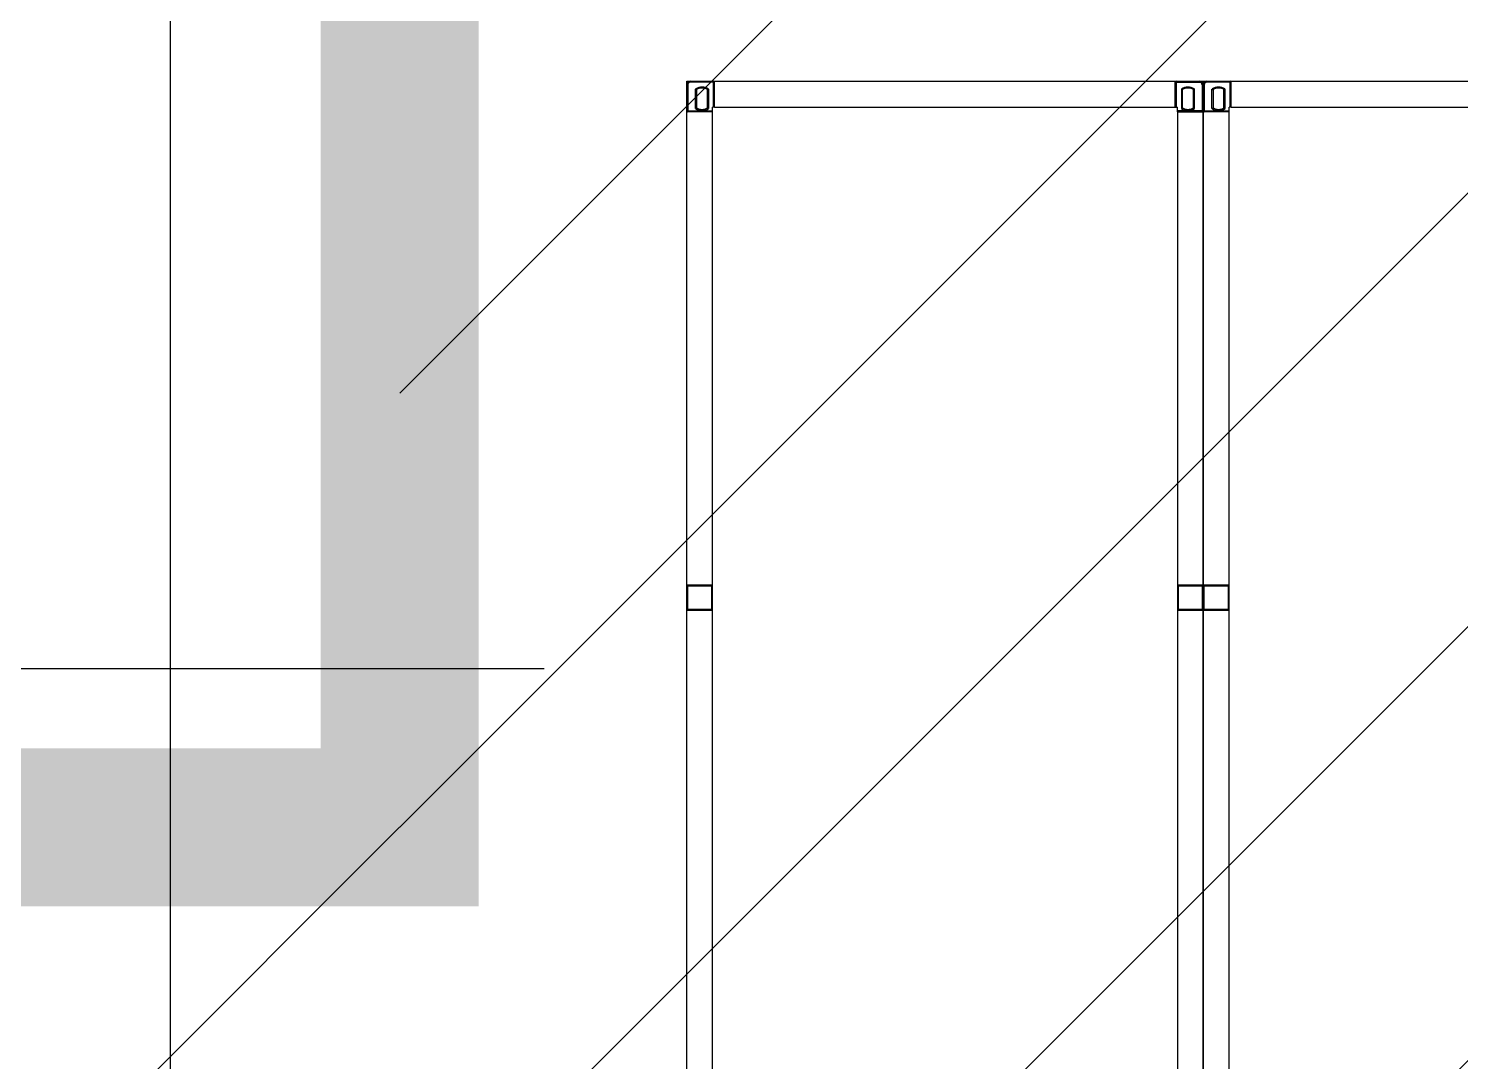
# Model space of a CAD drawing. Header units: millimetres. Extents: x 4133871 to 4440428, y -545651 to -495191.
# Drawn here: x 4276388.4 to 4276887.3, y -500164.6 to -499804.7 of the extents above; entities that cross this region are included whole.
import ezdxf

# ---------------------------------------------------------------- set-up
doc = ezdxf.new("R2010")
doc.units = ezdxf.units.MM
doc.header["$LTSCALE"] = 60
doc.linetypes.add('HID', pattern=[3, 2, -1])
doc.layers.add('3', color=3, linetype='Continuous')
doc.layers.add('SITE BOUNDARY-AP', color=4, linetype='xxx')
doc.styles.get("Standard").update_dxf_attribs({"font": 'romans.shx', "width": 0.75, "bigfont": 'whgtxt.shx'})
doc.linetypes.add('xxx', pattern='A,0.25,-0.022286,["xxx",Standard,S=0.1,R=0,X=0,Y=-0.035957],-0.221744', length=0.49403)

# ---------------------------------------------------------------- blocks, each defined once
blk = doc.blocks.new('KEY PLAN_NEW')
at = {"color": 253, "linetype": 'Continuous'}
for p, q in [((-1463.74, -1192.35), (-1463.86, -1192.35)), ((-1463.74, -1192.06), (-1463.74, -1192.06)), ((-1463.74, -1192.06), (-1463.74, -1192.06)), ((-1463.74, -1192.35), (-1463.74, -1195.38)), ((-1463.45, -1192.06), (-1463.45, -1191.94)), ((-1460.74, -1192.06), (-1463.45, -1192.06)), ((-1460.74, -1191.94), (-1460.74, -1192.06)), ((-1460.62, -1192.06), (-1460.74, -1192.06)), ((-1460.74, -1194.94), (-1460.74, -1192.06)), ((-1460.62, -1194.94), (-1460.62, -1191.94)), ((-1407.1, -1194.94), (-1407.1, -1191.94)), ((-1407.1, -1192.06), (-1406.98, -1192.06)), ((-1406.98, -1191.94), (-1406.98, -1192.06)), ((-1406.98, -1194.94), (-1406.98, -1192.06)), ((-1406.98, -1192.06), (-1404.27, -1192.06)), ((-1404.27, -1192.06), (-1404.27, -1191.94)), ((-1403.98, -1192.06), (-1403.98, -1192.06)), ((-1403.98, -1192.06), (-1403.98, -1192.06)), ((-1403.98, -1192.35), (-1403.86, -1192.35)), ((-1403.98, -1192.35), (-1403.98, -1195.38)), ((-1403.74, -1192.35), (-1403.86, -1192.35)), ((-1403.74, -1192.06), (-1403.74, -1192.06)), ((-1403.74, -1192.06), (-1403.74, -1192.06)), ((-1403.74, -1192.35), (-1403.74, -1195.38)), ((-1403.45, -1192.06), (-1403.45, -1191.94)), ((-1400.74, -1192.06), (-1403.45, -1192.06)), ((-1400.74, -1191.94), (-1400.74, -1192.06)), ((-1400.62, -1192.06), (-1400.74, -1192.06)), ((-1400.74, -1194.94), (-1400.74, -1192.06)), ((-1400.62, -1194.94), (-1400.62, -1191.94)), ((-1462.84, -1195.1), (-1462.84, -1192.84)), ((-1462.72, -1192.91), (-1462.72, -1195.04)), ((-1461.45, -1195.04), (-1461.45, -1192.91)), ((-1461.33, -1192.84), (-1461.33, -1195.1)), ((-1406.4, -1192.84), (-1406.4, -1195.1)), ((-1406.28, -1195.04), (-1406.28, -1192.91)), ((-1405.01, -1192.91), (-1405.01, -1195.04)), ((-1404.89, -1195.1), (-1404.89, -1192.84)), ((-1402.84, -1195.1), (-1402.84, -1192.84)), ((-1402.72, -1192.91), (-1402.72, -1195.04)), ((-1401.45, -1195.04), (-1401.45, -1192.91)), ((-1401.33, -1192.84), (-1401.33, -1195.1)), ((-1463.74, -1195.38), (-1463.86, -1195.38)), ((-1460.86, -1195.5), (-1463.86, -1195.5)), ((-1463.74, -1195.5), (-1463.74, -1195.38)), ((-1463.74, -1195.38), (-1460.86, -1195.38)), ((-1403.98, -1195.38), (-1406.86, -1195.38)), ((-1406.86, -1195.5), (-1403.86, -1195.5)), ((-1403.98, -1195.5), (-1403.98, -1195.38)), ((-1403.98, -1195.38), (-1403.86, -1195.38)), ((-1403.74, -1195.38), (-1403.86, -1195.38)), ((-1400.86, -1195.5), (-1403.86, -1195.5)), ((-1403.74, -1195.5), (-1403.74, -1195.38)), ((-1403.74, -1195.38), (-1400.86, -1195.38))]:
    blk.add_line(p, q, dxfattribs=at)
at = {"color": 253}
for p, q in [((-1460.62, -1194.94), (-1460.86, -1194.94)), ((-1460.86, -1195.5), (-1460.86, -1194.94)), ((-1460.86, -1308.38), (-1460.86, -1195.5)), ((-1460.62, -1194.94), (-1407.1, -1194.94)), ((-1407.1, -1194.94), (-1406.86, -1194.94)), ((-1406.86, -1195.5), (-1406.86, -1194.94)), ((-1406.86, -1195.5), (-1406.86, -1308.38)), ((-1400.62, -1194.94), (-1400.86, -1194.94)), ((-1400.86, -1195.5), (-1400.86, -1194.94)), ((-1400.86, -1308.38), (-1400.86, -1195.5)), ((-1400.62, -1194.94), (-1347.1, -1194.94)), ((-1463.86, -1250.44), (-1463.86, -1253.44)), ((-1463.86, -1250.44), (-1460.86, -1250.44)), ((-1463.74, -1253.32), (-1463.74, -1250.56)), ((-1463.74, -1250.56), (-1460.98, -1250.56)), ((-1460.98, -1250.56), (-1460.98, -1253.32)), ((-1460.98, -1250.56), (-1460.98, -1253.32)), ((-1460.86, -1253.44), (-1460.86, -1250.44)), ((-1406.86, -1250.44), (-1406.86, -1253.44)), ((-1406.86, -1250.44), (-1403.86, -1250.44)), ((-1406.74, -1253.32), (-1406.74, -1250.56)), ((-1406.74, -1250.56), (-1403.98, -1250.56)), ((-1403.98, -1250.56), (-1403.98, -1253.32)), ((-1403.98, -1250.56), (-1403.98, -1253.32)), ((-1403.86, -1250.44), (-1403.86, -1253.44)), ((-1403.86, -1250.44), (-1400.86, -1250.44)), ((-1403.86, -1253.44), (-1403.86, -1250.44)), ((-1403.74, -1253.32), (-1403.74, -1250.56)), ((-1403.74, -1250.56), (-1400.98, -1250.56)), ((-1400.98, -1250.56), (-1400.98, -1253.32)), ((-1400.98, -1250.56), (-1400.98, -1253.32)), ((-1400.86, -1253.44), (-1400.86, -1250.44)), ((-1460.86, -1253.44), (-1463.86, -1253.44)), ((-1460.98, -1253.32), (-1463.74, -1253.32)), ((-1403.86, -1253.44), (-1406.86, -1253.44)), ((-1403.98, -1253.32), (-1406.74, -1253.32)), ((-1400.86, -1253.44), (-1403.86, -1253.44)), ((-1400.98, -1253.32), (-1403.74, -1253.32))]:
    blk.add_line(p, q, dxfattribs=at)
for points in [[(-1463.86, -1191.94), (-1403.86, -1191.94), (-1403.86, -1311.94), (-1463.86, -1311.94)], [(-1403.86, -1191.94), (-1343.86, -1191.94), (-1343.86, -1311.94), (-1403.86, -1311.94)]]:
    blk.add_lwpolyline(points, close=True, dxfattribs=at)
at = {"color": 253, "linetype": 'HID'}
blk.add_lwpolyline([(-1740.23, -1397.85), (-1600.43, -1397.85), (-1600.43, -1260.16), (-1463.86, -1260.16)], dxfattribs=at)
at = {"color": 253, "linetype": 'Continuous'}
for centre, radius, start, end in [((-1463.45, -1192.35), 0.41, 90, 180), ((-1463.45, -1192.35), 0.29, 90, 180), ((-1460.74, -1192.06), 0.12, 0, 90), ((-1406.98, -1192.06), 0.12, 90, 180), ((-1404.27, -1192.35), 0.41, 0, 90), ((-1404.27, -1192.35), 0.29, 0, 90), ((-1403.45, -1192.35), 0.41, 90, 180), ((-1403.45, -1192.35), 0.29, 90, 180), ((-1400.74, -1192.06), 0.12, 0, 90), ((-1462.08, -1193.97), 1.36, 56.2792, 123.7208), ((-1462.08, -1193.97), 1.24, 59.1964, 120.8036), ((-1405.64, -1193.97), 1.36, 56.2792, 123.7208), ((-1405.64, -1193.97), 1.24, 59.1964, 120.8036), ((-1402.08, -1193.97), 1.36, 56.2792, 123.7208), ((-1402.08, -1193.97), 1.24, 59.1964, 120.8036), ((-1463.74, -1195.38), 0.12, 180, 270), ((-1462.08, -1193.97), 1.36, 236.2792, 303.7208), ((-1462.08, -1193.97), 1.24, 239.1964, 300.8036), ((-1405.64, -1193.97), 1.36, 236.2792, 303.7208), ((-1405.64, -1193.97), 1.24, 239.1964, 300.8036), ((-1403.98, -1195.38), 0.12, 270, 0), ((-1403.74, -1195.38), 0.12, 180, 270), ((-1402.08, -1193.97), 1.36, 236.2792, 303.7208), ((-1402.08, -1193.97), 1.24, 239.1964, 300.8036)]:
    blk.add_arc(centre, radius, start, end, dxfattribs=at)
for points, knots in [([(-1462.84, -1192.84), (-1462.84, -1192.84, 46), (-1462.84, -1192.84, 46), (-1462.83, -1192.84, 46), (-1462.83, -1192.84, 46), (-1462.83, -1192.84, 46), (-1462.83, -1192.85, 46), (-1462.83, -1192.85, 46), (-1462.82, -1192.85, 46), (-1462.82, -1192.85, 46), (-1462.81, -1192.86, 46), (-1462.81, -1192.86, 46), (-1462.8, -1192.86, 46), (-1462.8, -1192.86, 46), (-1462.8, -1192.86, 46), (-1462.8, -1192.86, 46), (-1462.79, -1192.87, 46), (-1462.79, -1192.87, 46), (-1462.79, -1192.87, 46), (-1462.79, -1192.87, 46), (-1462.78, -1192.87, 46), (-1462.78, -1192.88, 46), (-1462.77, -1192.88, 46), (-1462.77, -1192.88, 46), (-1462.76, -1192.88, 46), (-1462.76, -1192.88, 46), (-1462.76, -1192.88, 46), (-1462.76, -1192.88, 46), (-1462.76, -1192.89, 46), (-1462.76, -1192.89, 46), (-1462.75, -1192.89, 46), (-1462.75, -1192.89, 46), (-1462.74, -1192.89, 46), (-1462.74, -1192.89, 46), (-1462.74, -1192.9, 46), (-1462.74, -1192.9, 46), (-1462.74, -1192.9, 46), (-1462.74, -1192.9, 46), (-1462.73, -1192.9, 46), (-1462.73, -1192.9, 46), (-1462.73, -1192.9, 46), (-1462.73, -1192.9, 46), (-1462.73, -1192.9, 46), (-1462.72, -1192.9, 46), (-1462.72, -1192.91, 46), (-1462.72, -1192.91, 46), (-1462.72, -1192.91, 46), (-1462.72, -1192.91, 46), (-1462.72, -1192.91, 46), (-1462.72, -1192.91, 46), (-1462.72, -1192.91, 46), (-1462.72, -1192.91, 46), (-1462.72, -1192.91, 46), (-1462.72, -1192.91, 46)], [0, 0, 0, 0, 0.00782, 0.00782, 0.015639, 0.031279, 0.031279, 0.062557, 0.062557, 0.125114, 0.125114, 0.187671, 0.187671, 0.21895, 0.21895, 0.234589, 0.234589, 0.250228, 0.250228, 0.312785, 0.312785, 0.375342, 0.375342, 0.437899, 0.437899, 0.453538, 0.453538, 0.469178, 0.469178, 0.500456, 0.500456, 0.563013, 0.563013, 0.62557, 0.62557, 0.641209, 0.641209, 0.656849, 0.656849, 0.688127, 0.688127, 0.750684, 0.750684, 0.813241, 0.813241, 0.828881, 0.828881, 0.84452, 0.84452, 0.875798, 0.875798, 0.938355, 1, 1, 1, 1]), ([(-1461.45, -1192.91), (-1461.45, -1192.91, 46), (-1461.45, -1192.91, 46), (-1461.45, -1192.91, 46), (-1461.44, -1192.91, 46), (-1461.44, -1192.91, 46), (-1461.44, -1192.91, 46), (-1461.44, -1192.91, 46), (-1461.44, -1192.91, 46), (-1461.44, -1192.91, 46), (-1461.44, -1192.9, 46), (-1461.44, -1192.9, 46), (-1461.43, -1192.9, 46), (-1461.43, -1192.9, 46), (-1461.43, -1192.9, 46), (-1461.43, -1192.9, 46), (-1461.43, -1192.9, 46), (-1461.43, -1192.9, 46), (-1461.43, -1192.9, 46), (-1461.43, -1192.9, 46), (-1461.42, -1192.89, 46), (-1461.42, -1192.89, 46), (-1461.41, -1192.89, 46), (-1461.41, -1192.89, 46), (-1461.41, -1192.89, 46), (-1461.41, -1192.89, 46), (-1461.4, -1192.88, 46), (-1461.4, -1192.88, 46), (-1461.4, -1192.88, 46), (-1461.4, -1192.88, 46), (-1461.4, -1192.88, 46), (-1461.39, -1192.88, 46), (-1461.39, -1192.88, 46), (-1461.38, -1192.87, 46), (-1461.38, -1192.87, 46), (-1461.37, -1192.87, 46), (-1461.37, -1192.87, 46), (-1461.37, -1192.87, 46), (-1461.37, -1192.86, 46), (-1461.37, -1192.86, 46), (-1461.36, -1192.86, 46), (-1461.36, -1192.86, 46), (-1461.36, -1192.86, 46), (-1461.35, -1192.86, 46), (-1461.35, -1192.85, 46), (-1461.34, -1192.85, 46), (-1461.34, -1192.85, 46), (-1461.33, -1192.85, 46), (-1461.33, -1192.84, 46), (-1461.33, -1192.84, 46), (-1461.33, -1192.84, 46), (-1461.33, -1192.84, 46), (-1461.33, -1192.84, 46), (-1461.33, -1192.84, 46)], [0, 0, 0, 0, 0.06206, 0.12459, 0.12459, 0.155854, 0.155854, 0.171487, 0.171487, 0.187119, 0.187119, 0.249648, 0.249648, 0.312178, 0.312178, 0.343442, 0.343442, 0.359075, 0.359075, 0.374707, 0.374707, 0.437236, 0.437236, 0.499766, 0.499766, 0.53103, 0.53103, 0.546663, 0.546663, 0.562295, 0.562295, 0.624824, 0.624824, 0.687353, 0.687353, 0.749883, 0.749883, 0.765515, 0.765515, 0.781147, 0.781147, 0.812412, 0.812412, 0.874941, 0.874941, 0.937471, 0.937471, 0.968735, 0.968735, 0.984368, 0.992184, 0.992184, 1, 1, 1, 1]), ([(-1406.28, -1192.91), (-1406.28, -1192.91, 46), (-1406.28, -1192.91, 46), (-1406.28, -1192.91, 46), (-1406.28, -1192.91, 46), (-1406.28, -1192.91, 46), (-1406.28, -1192.91, 46), (-1406.28, -1192.91, 46), (-1406.28, -1192.91, 46), (-1406.28, -1192.91, 46), (-1406.28, -1192.9, 46), (-1406.29, -1192.9, 46), (-1406.29, -1192.9, 46), (-1406.29, -1192.9, 46), (-1406.29, -1192.9, 46), (-1406.29, -1192.9, 46), (-1406.3, -1192.9, 46), (-1406.3, -1192.9, 46), (-1406.3, -1192.9, 46), (-1406.3, -1192.9, 46), (-1406.3, -1192.89, 46), (-1406.3, -1192.89, 46), (-1406.31, -1192.89, 46), (-1406.31, -1192.89, 46), (-1406.32, -1192.89, 46), (-1406.32, -1192.89, 46), (-1406.32, -1192.88, 46), (-1406.32, -1192.88, 46), (-1406.32, -1192.88, 46), (-1406.32, -1192.88, 46), (-1406.33, -1192.88, 46), (-1406.33, -1192.88, 46), (-1406.34, -1192.88, 46), (-1406.34, -1192.87, 46), (-1406.35, -1192.87, 46), (-1406.35, -1192.87, 46), (-1406.35, -1192.87, 46), (-1406.35, -1192.87, 46), (-1406.36, -1192.86, 46), (-1406.36, -1192.86, 46), (-1406.36, -1192.86, 46), (-1406.36, -1192.86, 46), (-1406.37, -1192.86, 46), (-1406.37, -1192.86, 46), (-1406.38, -1192.85, 46), (-1406.38, -1192.85, 46), (-1406.39, -1192.85, 46), (-1406.39, -1192.85, 46), (-1406.39, -1192.84, 46), (-1406.39, -1192.84, 46), (-1406.39, -1192.84, 46), (-1406.4, -1192.84, 46), (-1406.4, -1192.84, 46), (-1406.4, -1192.84, 46)], [0, 0, 0, 0, 0.06206, 0.12459, 0.12459, 0.155854, 0.155854, 0.171487, 0.171487, 0.187119, 0.187119, 0.249648, 0.249648, 0.312178, 0.312178, 0.343442, 0.343442, 0.359075, 0.359075, 0.374707, 0.374707, 0.437236, 0.437236, 0.499766, 0.499766, 0.53103, 0.53103, 0.546663, 0.546663, 0.562295, 0.562295, 0.624824, 0.624824, 0.687353, 0.687353, 0.749883, 0.749883, 0.765515, 0.765515, 0.781147, 0.781147, 0.812412, 0.812412, 0.874941, 0.874941, 0.937471, 0.937471, 0.968735, 0.968735, 0.984368, 0.992184, 0.992184, 1, 1, 1, 1]), ([(-1404.89, -1192.84), (-1404.89, -1192.84, 46), (-1404.89, -1192.84, 46), (-1404.89, -1192.84, 46), (-1404.89, -1192.84, 46), (-1404.89, -1192.84, 46), (-1404.89, -1192.85, 46), (-1404.9, -1192.85, 46), (-1404.9, -1192.85, 46), (-1404.91, -1192.85, 46), (-1404.91, -1192.86, 46), (-1404.92, -1192.86, 46), (-1404.92, -1192.86, 46), (-1404.92, -1192.86, 46), (-1404.93, -1192.86, 46), (-1404.93, -1192.86, 46), (-1404.93, -1192.87, 46), (-1404.93, -1192.87, 46), (-1404.93, -1192.87, 46), (-1404.94, -1192.87, 46), (-1404.94, -1192.87, 46), (-1404.95, -1192.88, 46), (-1404.95, -1192.88, 46), (-1404.96, -1192.88, 46), (-1404.96, -1192.88, 46), (-1404.96, -1192.88, 46), (-1404.96, -1192.88, 46), (-1404.96, -1192.88, 46), (-1404.97, -1192.89, 46), (-1404.97, -1192.89, 46), (-1404.97, -1192.89, 46), (-1404.97, -1192.89, 46), (-1404.98, -1192.89, 46), (-1404.98, -1192.89, 46), (-1404.99, -1192.9, 46), (-1404.99, -1192.9, 46), (-1404.99, -1192.9, 46), (-1404.99, -1192.9, 46), (-1404.99, -1192.9, 46), (-1404.99, -1192.9, 46), (-1404.99, -1192.9, 46), (-1404.99, -1192.9, 46), (-1405, -1192.9, 46), (-1405, -1192.9, 46), (-1405, -1192.91, 46), (-1405, -1192.91, 46), (-1405, -1192.91, 46), (-1405, -1192.91, 46), (-1405, -1192.91, 46), (-1405, -1192.91, 46), (-1405.01, -1192.91, 46), (-1405.01, -1192.91, 46), (-1405.01, -1192.91, 46), (-1405.01, -1192.91, 46)], [0, 0, 0, 0, 0.00782, 0.00782, 0.015639, 0.031279, 0.031279, 0.062557, 0.062557, 0.125114, 0.125114, 0.187671, 0.187671, 0.21895, 0.21895, 0.234589, 0.234589, 0.250228, 0.250228, 0.312785, 0.312785, 0.375342, 0.375342, 0.437899, 0.437899, 0.453538, 0.453538, 0.469178, 0.469178, 0.500456, 0.500456, 0.563013, 0.563013, 0.62557, 0.62557, 0.641209, 0.641209, 0.656849, 0.656849, 0.688127, 0.688127, 0.750684, 0.750684, 0.813241, 0.813241, 0.828881, 0.828881, 0.84452, 0.84452, 0.875798, 0.875798, 0.938355, 1, 1, 1, 1]), ([(-1402.84, -1192.84), (-1402.84, -1192.84, 46), (-1402.84, -1192.84, 46), (-1402.83, -1192.84, 46), (-1402.83, -1192.84, 46), (-1402.83, -1192.84, 46), (-1402.83, -1192.85, 46), (-1402.83, -1192.85, 46), (-1402.82, -1192.85, 46), (-1402.82, -1192.85, 46), (-1402.81, -1192.86, 46), (-1402.81, -1192.86, 46), (-1402.8, -1192.86, 46), (-1402.8, -1192.86, 46), (-1402.8, -1192.86, 46), (-1402.8, -1192.86, 46), (-1402.79, -1192.87, 46), (-1402.79, -1192.87, 46), (-1402.79, -1192.87, 46), (-1402.79, -1192.87, 46), (-1402.78, -1192.87, 46), (-1402.78, -1192.88, 46), (-1402.77, -1192.88, 46), (-1402.77, -1192.88, 46), (-1402.76, -1192.88, 46), (-1402.76, -1192.88, 46), (-1402.76, -1192.88, 46), (-1402.76, -1192.88, 46), (-1402.76, -1192.89, 46), (-1402.76, -1192.89, 46), (-1402.75, -1192.89, 46), (-1402.75, -1192.89, 46), (-1402.74, -1192.89, 46), (-1402.74, -1192.89, 46), (-1402.74, -1192.9, 46), (-1402.74, -1192.9, 46), (-1402.74, -1192.9, 46), (-1402.74, -1192.9, 46), (-1402.73, -1192.9, 46), (-1402.73, -1192.9, 46), (-1402.73, -1192.9, 46), (-1402.73, -1192.9, 46), (-1402.73, -1192.9, 46), (-1402.72, -1192.9, 46), (-1402.72, -1192.91, 46), (-1402.72, -1192.91, 46), (-1402.72, -1192.91, 46), (-1402.72, -1192.91, 46), (-1402.72, -1192.91, 46), (-1402.72, -1192.91, 46), (-1402.72, -1192.91, 46), (-1402.72, -1192.91, 46), (-1402.72, -1192.91, 46), (-1402.72, -1192.91, 46)], [0, 0, 0, 0, 0.00782, 0.00782, 0.015639, 0.031279, 0.031279, 0.062557, 0.062557, 0.125114, 0.125114, 0.187671, 0.187671, 0.21895, 0.21895, 0.234589, 0.234589, 0.250228, 0.250228, 0.312785, 0.312785, 0.375342, 0.375342, 0.437899, 0.437899, 0.453538, 0.453538, 0.469178, 0.469178, 0.500456, 0.500456, 0.563013, 0.563013, 0.62557, 0.62557, 0.641209, 0.641209, 0.656849, 0.656849, 0.688127, 0.688127, 0.750684, 0.750684, 0.813241, 0.813241, 0.828881, 0.828881, 0.84452, 0.84452, 0.875798, 0.875798, 0.938355, 1, 1, 1, 1]), ([(-1401.45, -1192.91), (-1401.45, -1192.91, 46), (-1401.45, -1192.91, 46), (-1401.45, -1192.91, 46), (-1401.44, -1192.91, 46), (-1401.44, -1192.91, 46), (-1401.44, -1192.91, 46), (-1401.44, -1192.91, 46), (-1401.44, -1192.91, 46), (-1401.44, -1192.91, 46), (-1401.44, -1192.9, 46), (-1401.44, -1192.9, 46), (-1401.43, -1192.9, 46), (-1401.43, -1192.9, 46), (-1401.43, -1192.9, 46), (-1401.43, -1192.9, 46), (-1401.43, -1192.9, 46), (-1401.43, -1192.9, 46), (-1401.43, -1192.9, 46), (-1401.43, -1192.9, 46), (-1401.42, -1192.89, 46), (-1401.42, -1192.89, 46), (-1401.41, -1192.89, 46), (-1401.41, -1192.89, 46), (-1401.41, -1192.89, 46), (-1401.41, -1192.89, 46), (-1401.4, -1192.88, 46), (-1401.4, -1192.88, 46), (-1401.4, -1192.88, 46), (-1401.4, -1192.88, 46), (-1401.4, -1192.88, 46), (-1401.39, -1192.88, 46), (-1401.39, -1192.88, 46), (-1401.38, -1192.87, 46), (-1401.38, -1192.87, 46), (-1401.37, -1192.87, 46), (-1401.37, -1192.87, 46), (-1401.37, -1192.87, 46), (-1401.37, -1192.86, 46), (-1401.37, -1192.86, 46), (-1401.36, -1192.86, 46), (-1401.36, -1192.86, 46), (-1401.36, -1192.86, 46), (-1401.35, -1192.86, 46), (-1401.35, -1192.85, 46), (-1401.34, -1192.85, 46), (-1401.34, -1192.85, 46), (-1401.33, -1192.85, 46), (-1401.33, -1192.84, 46), (-1401.33, -1192.84, 46), (-1401.33, -1192.84, 46), (-1401.33, -1192.84, 46), (-1401.33, -1192.84, 46), (-1401.33, -1192.84, 46)], [0, 0, 0, 0, 0.06206, 0.12459, 0.12459, 0.155854, 0.155854, 0.171487, 0.171487, 0.187119, 0.187119, 0.249648, 0.249648, 0.312178, 0.312178, 0.343442, 0.343442, 0.359075, 0.359075, 0.374707, 0.374707, 0.437236, 0.437236, 0.499766, 0.499766, 0.53103, 0.53103, 0.546663, 0.546663, 0.562295, 0.562295, 0.624824, 0.624824, 0.687353, 0.687353, 0.749883, 0.749883, 0.765515, 0.765515, 0.781147, 0.781147, 0.812412, 0.812412, 0.874941, 0.874941, 0.937471, 0.937471, 0.968735, 0.968735, 0.984368, 0.992184, 0.992184, 1, 1, 1, 1]), ([(-1462.84, -1195.1), (-1462.84, -1195.1, 46), (-1462.84, -1195.1, 46), (-1462.83, -1195.1, 46), (-1462.83, -1195.1, 46), (-1462.83, -1195.1, 46), (-1462.83, -1195.1, 46), (-1462.83, -1195.1, 46), (-1462.82, -1195.1, 46), (-1462.82, -1195.09, 46), (-1462.81, -1195.09, 46), (-1462.81, -1195.09, 46), (-1462.8, -1195.09, 46), (-1462.8, -1195.09, 46), (-1462.8, -1195.08, 46), (-1462.8, -1195.08, 46), (-1462.79, -1195.08, 46), (-1462.79, -1195.08, 46), (-1462.79, -1195.08, 46), (-1462.79, -1195.08, 46), (-1462.78, -1195.07, 46), (-1462.78, -1195.07, 46), (-1462.77, -1195.07, 46), (-1462.77, -1195.07, 46), (-1462.76, -1195.06, 46), (-1462.76, -1195.06, 46), (-1462.76, -1195.06, 46), (-1462.76, -1195.06, 46), (-1462.76, -1195.06, 46), (-1462.76, -1195.06, 46), (-1462.75, -1195.06, 46), (-1462.75, -1195.06, 46), (-1462.74, -1195.05, 46), (-1462.74, -1195.05, 46), (-1462.74, -1195.05, 46), (-1462.74, -1195.05, 46), (-1462.74, -1195.05, 46), (-1462.74, -1195.05, 46), (-1462.73, -1195.05, 46), (-1462.73, -1195.05, 46), (-1462.73, -1195.05, 46), (-1462.73, -1195.05, 46), (-1462.73, -1195.04, 46), (-1462.72, -1195.04, 46), (-1462.72, -1195.04, 46), (-1462.72, -1195.04, 46), (-1462.72, -1195.04, 46), (-1462.72, -1195.04, 46), (-1462.72, -1195.04, 46), (-1462.72, -1195.04, 46), (-1462.72, -1195.04, 46), (-1462.72, -1195.04, 46), (-1462.72, -1195.04, 46), (-1462.72, -1195.04, 46)], [0, 0, 0, 0, 0.00782, 0.00782, 0.015639, 0.031279, 0.031279, 0.062557, 0.062557, 0.125114, 0.125114, 0.187671, 0.187671, 0.21895, 0.21895, 0.234589, 0.234589, 0.250228, 0.250228, 0.312785, 0.312785, 0.375342, 0.375342, 0.437899, 0.437899, 0.453538, 0.453538, 0.469178, 0.469178, 0.500456, 0.500456, 0.563013, 0.563013, 0.62557, 0.62557, 0.641209, 0.641209, 0.656849, 0.656849, 0.688127, 0.688127, 0.750684, 0.750684, 0.813241, 0.813241, 0.828881, 0.828881, 0.84452, 0.84452, 0.875798, 0.875798, 0.938355, 1, 1, 1, 1]), ([(-1461.45, -1195.04), (-1461.45, -1195.04, 46), (-1461.45, -1195.04, 46), (-1461.45, -1195.04, 46), (-1461.44, -1195.04, 46), (-1461.44, -1195.04, 46), (-1461.44, -1195.04, 46), (-1461.44, -1195.04, 46), (-1461.44, -1195.04, 46), (-1461.44, -1195.04, 46), (-1461.44, -1195.04, 46), (-1461.44, -1195.04, 46), (-1461.43, -1195.05, 46), (-1461.43, -1195.05, 46), (-1461.43, -1195.05, 46), (-1461.43, -1195.05, 46), (-1461.43, -1195.05, 46), (-1461.43, -1195.05, 46), (-1461.43, -1195.05, 46), (-1461.43, -1195.05, 46), (-1461.42, -1195.05, 46), (-1461.42, -1195.05, 46), (-1461.41, -1195.06, 46), (-1461.41, -1195.06, 46), (-1461.41, -1195.06, 46), (-1461.41, -1195.06, 46), (-1461.4, -1195.06, 46), (-1461.4, -1195.06, 46), (-1461.4, -1195.06, 46), (-1461.4, -1195.06, 46), (-1461.4, -1195.07, 46), (-1461.39, -1195.07, 46), (-1461.39, -1195.07, 46), (-1461.38, -1195.07, 46), (-1461.38, -1195.08, 46), (-1461.37, -1195.08, 46), (-1461.37, -1195.08, 46), (-1461.37, -1195.08, 46), (-1461.37, -1195.08, 46), (-1461.37, -1195.08, 46), (-1461.36, -1195.09, 46), (-1461.36, -1195.09, 46), (-1461.36, -1195.09, 46), (-1461.35, -1195.09, 46), (-1461.35, -1195.09, 46), (-1461.34, -1195.1, 46), (-1461.34, -1195.1, 46), (-1461.33, -1195.1, 46), (-1461.33, -1195.1, 46), (-1461.33, -1195.1, 46), (-1461.33, -1195.1, 46), (-1461.33, -1195.1, 46), (-1461.33, -1195.1, 46), (-1461.33, -1195.1, 46)], [0, 0, 0, 0, 0.06206, 0.12459, 0.12459, 0.155854, 0.155854, 0.171487, 0.171487, 0.187119, 0.187119, 0.249648, 0.249648, 0.312178, 0.312178, 0.343442, 0.343442, 0.359075, 0.359075, 0.374707, 0.374707, 0.437236, 0.437236, 0.499766, 0.499766, 0.53103, 0.53103, 0.546663, 0.546663, 0.562295, 0.562295, 0.624824, 0.624824, 0.687353, 0.687353, 0.749883, 0.749883, 0.765515, 0.765515, 0.781147, 0.781147, 0.812412, 0.812412, 0.874941, 0.874941, 0.937471, 0.937471, 0.968735, 0.968735, 0.984368, 0.992184, 0.992184, 1, 1, 1, 1]), ([(-1406.28, -1195.04), (-1406.28, -1195.04, 46), (-1406.28, -1195.04, 46), (-1406.28, -1195.04, 46), (-1406.28, -1195.04, 46), (-1406.28, -1195.04, 46), (-1406.28, -1195.04, 46), (-1406.28, -1195.04, 46), (-1406.28, -1195.04, 46), (-1406.28, -1195.04, 46), (-1406.28, -1195.04, 46), (-1406.29, -1195.04, 46), (-1406.29, -1195.05, 46), (-1406.29, -1195.05, 46), (-1406.29, -1195.05, 46), (-1406.29, -1195.05, 46), (-1406.3, -1195.05, 46), (-1406.3, -1195.05, 46), (-1406.3, -1195.05, 46), (-1406.3, -1195.05, 46), (-1406.3, -1195.05, 46), (-1406.3, -1195.05, 46), (-1406.31, -1195.06, 46), (-1406.31, -1195.06, 46), (-1406.32, -1195.06, 46), (-1406.32, -1195.06, 46), (-1406.32, -1195.06, 46), (-1406.32, -1195.06, 46), (-1406.32, -1195.06, 46), (-1406.32, -1195.06, 46), (-1406.33, -1195.07, 46), (-1406.33, -1195.07, 46), (-1406.34, -1195.07, 46), (-1406.34, -1195.07, 46), (-1406.35, -1195.08, 46), (-1406.35, -1195.08, 46), (-1406.35, -1195.08, 46), (-1406.35, -1195.08, 46), (-1406.36, -1195.08, 46), (-1406.36, -1195.08, 46), (-1406.36, -1195.09, 46), (-1406.36, -1195.09, 46), (-1406.37, -1195.09, 46), (-1406.37, -1195.09, 46), (-1406.38, -1195.09, 46), (-1406.38, -1195.1, 46), (-1406.39, -1195.1, 46), (-1406.39, -1195.1, 46), (-1406.39, -1195.1, 46), (-1406.39, -1195.1, 46), (-1406.39, -1195.1, 46), (-1406.4, -1195.1, 46), (-1406.4, -1195.1, 46), (-1406.4, -1195.1, 46)], [0, 0, 0, 0, 0.06206, 0.12459, 0.12459, 0.155854, 0.155854, 0.171487, 0.171487, 0.187119, 0.187119, 0.249648, 0.249648, 0.312178, 0.312178, 0.343442, 0.343442, 0.359075, 0.359075, 0.374707, 0.374707, 0.437236, 0.437236, 0.499766, 0.499766, 0.53103, 0.53103, 0.546663, 0.546663, 0.562295, 0.562295, 0.624824, 0.624824, 0.687353, 0.687353, 0.749883, 0.749883, 0.765515, 0.765515, 0.781147, 0.781147, 0.812412, 0.812412, 0.874941, 0.874941, 0.937471, 0.937471, 0.968735, 0.968735, 0.984368, 0.992184, 0.992184, 1, 1, 1, 1]), ([(-1404.89, -1195.1), (-1404.89, -1195.1, 46), (-1404.89, -1195.1, 46), (-1404.89, -1195.1, 46), (-1404.89, -1195.1, 46), (-1404.89, -1195.1, 46), (-1404.89, -1195.1, 46), (-1404.9, -1195.1, 46), (-1404.9, -1195.1, 46), (-1404.91, -1195.09, 46), (-1404.91, -1195.09, 46), (-1404.92, -1195.09, 46), (-1404.92, -1195.09, 46), (-1404.92, -1195.09, 46), (-1404.93, -1195.08, 46), (-1404.93, -1195.08, 46), (-1404.93, -1195.08, 46), (-1404.93, -1195.08, 46), (-1404.93, -1195.08, 46), (-1404.94, -1195.08, 46), (-1404.94, -1195.07, 46), (-1404.95, -1195.07, 46), (-1404.95, -1195.07, 46), (-1404.96, -1195.07, 46), (-1404.96, -1195.06, 46), (-1404.96, -1195.06, 46), (-1404.96, -1195.06, 46), (-1404.96, -1195.06, 46), (-1404.97, -1195.06, 46), (-1404.97, -1195.06, 46), (-1404.97, -1195.06, 46), (-1404.97, -1195.06, 46), (-1404.98, -1195.05, 46), (-1404.98, -1195.05, 46), (-1404.99, -1195.05, 46), (-1404.99, -1195.05, 46), (-1404.99, -1195.05, 46), (-1404.99, -1195.05, 46), (-1404.99, -1195.05, 46), (-1404.99, -1195.05, 46), (-1404.99, -1195.05, 46), (-1404.99, -1195.05, 46), (-1405, -1195.04, 46), (-1405, -1195.04, 46), (-1405, -1195.04, 46), (-1405, -1195.04, 46), (-1405, -1195.04, 46), (-1405, -1195.04, 46), (-1405, -1195.04, 46), (-1405, -1195.04, 46), (-1405.01, -1195.04, 46), (-1405.01, -1195.04, 46), (-1405.01, -1195.04, 46), (-1405.01, -1195.04, 46)], [0, 0, 0, 0, 0.00782, 0.00782, 0.015639, 0.031279, 0.031279, 0.062557, 0.062557, 0.125114, 0.125114, 0.187671, 0.187671, 0.21895, 0.21895, 0.234589, 0.234589, 0.250228, 0.250228, 0.312785, 0.312785, 0.375342, 0.375342, 0.437899, 0.437899, 0.453538, 0.453538, 0.469178, 0.469178, 0.500456, 0.500456, 0.563013, 0.563013, 0.62557, 0.62557, 0.641209, 0.641209, 0.656849, 0.656849, 0.688127, 0.688127, 0.750684, 0.750684, 0.813241, 0.813241, 0.828881, 0.828881, 0.84452, 0.84452, 0.875798, 0.875798, 0.938355, 1, 1, 1, 1]), ([(-1402.84, -1195.1), (-1402.84, -1195.1, 46), (-1402.84, -1195.1, 46), (-1402.83, -1195.1, 46), (-1402.83, -1195.1, 46), (-1402.83, -1195.1, 46), (-1402.83, -1195.1, 46), (-1402.83, -1195.1, 46), (-1402.82, -1195.1, 46), (-1402.82, -1195.09, 46), (-1402.81, -1195.09, 46), (-1402.81, -1195.09, 46), (-1402.8, -1195.09, 46), (-1402.8, -1195.09, 46), (-1402.8, -1195.08, 46), (-1402.8, -1195.08, 46), (-1402.79, -1195.08, 46), (-1402.79, -1195.08, 46), (-1402.79, -1195.08, 46), (-1402.79, -1195.08, 46), (-1402.78, -1195.07, 46), (-1402.78, -1195.07, 46), (-1402.77, -1195.07, 46), (-1402.77, -1195.07, 46), (-1402.76, -1195.06, 46), (-1402.76, -1195.06, 46), (-1402.76, -1195.06, 46), (-1402.76, -1195.06, 46), (-1402.76, -1195.06, 46), (-1402.76, -1195.06, 46), (-1402.75, -1195.06, 46), (-1402.75, -1195.06, 46), (-1402.74, -1195.05, 46), (-1402.74, -1195.05, 46), (-1402.74, -1195.05, 46), (-1402.74, -1195.05, 46), (-1402.74, -1195.05, 46), (-1402.74, -1195.05, 46), (-1402.73, -1195.05, 46), (-1402.73, -1195.05, 46), (-1402.73, -1195.05, 46), (-1402.73, -1195.05, 46), (-1402.73, -1195.04, 46), (-1402.72, -1195.04, 46), (-1402.72, -1195.04, 46), (-1402.72, -1195.04, 46), (-1402.72, -1195.04, 46), (-1402.72, -1195.04, 46), (-1402.72, -1195.04, 46), (-1402.72, -1195.04, 46), (-1402.72, -1195.04, 46), (-1402.72, -1195.04, 46), (-1402.72, -1195.04, 46), (-1402.72, -1195.04, 46)], [0, 0, 0, 0, 0.00782, 0.00782, 0.015639, 0.031279, 0.031279, 0.062557, 0.062557, 0.125114, 0.125114, 0.187671, 0.187671, 0.21895, 0.21895, 0.234589, 0.234589, 0.250228, 0.250228, 0.312785, 0.312785, 0.375342, 0.375342, 0.437899, 0.437899, 0.453538, 0.453538, 0.469178, 0.469178, 0.500456, 0.500456, 0.563013, 0.563013, 0.62557, 0.62557, 0.641209, 0.641209, 0.656849, 0.656849, 0.688127, 0.688127, 0.750684, 0.750684, 0.813241, 0.813241, 0.828881, 0.828881, 0.84452, 0.84452, 0.875798, 0.875798, 0.938355, 1, 1, 1, 1]), ([(-1401.45, -1195.04), (-1401.45, -1195.04, 46), (-1401.45, -1195.04, 46), (-1401.45, -1195.04, 46), (-1401.44, -1195.04, 46), (-1401.44, -1195.04, 46), (-1401.44, -1195.04, 46), (-1401.44, -1195.04, 46), (-1401.44, -1195.04, 46), (-1401.44, -1195.04, 46), (-1401.44, -1195.04, 46), (-1401.44, -1195.04, 46), (-1401.43, -1195.05, 46), (-1401.43, -1195.05, 46), (-1401.43, -1195.05, 46), (-1401.43, -1195.05, 46), (-1401.43, -1195.05, 46), (-1401.43, -1195.05, 46), (-1401.43, -1195.05, 46), (-1401.43, -1195.05, 46), (-1401.42, -1195.05, 46), (-1401.42, -1195.05, 46), (-1401.41, -1195.06, 46), (-1401.41, -1195.06, 46), (-1401.41, -1195.06, 46), (-1401.41, -1195.06, 46), (-1401.4, -1195.06, 46), (-1401.4, -1195.06, 46), (-1401.4, -1195.06, 46), (-1401.4, -1195.06, 46), (-1401.4, -1195.07, 46), (-1401.39, -1195.07, 46), (-1401.39, -1195.07, 46), (-1401.38, -1195.07, 46), (-1401.38, -1195.08, 46), (-1401.37, -1195.08, 46), (-1401.37, -1195.08, 46), (-1401.37, -1195.08, 46), (-1401.37, -1195.08, 46), (-1401.37, -1195.08, 46), (-1401.36, -1195.09, 46), (-1401.36, -1195.09, 46), (-1401.36, -1195.09, 46), (-1401.35, -1195.09, 46), (-1401.35, -1195.09, 46), (-1401.34, -1195.1, 46), (-1401.34, -1195.1, 46), (-1401.33, -1195.1, 46), (-1401.33, -1195.1, 46), (-1401.33, -1195.1, 46), (-1401.33, -1195.1, 46), (-1401.33, -1195.1, 46), (-1401.33, -1195.1, 46), (-1401.33, -1195.1, 46)], [0, 0, 0, 0, 0.06206, 0.12459, 0.12459, 0.155854, 0.155854, 0.171487, 0.171487, 0.187119, 0.187119, 0.249648, 0.249648, 0.312178, 0.312178, 0.343442, 0.343442, 0.359075, 0.359075, 0.374707, 0.374707, 0.437236, 0.437236, 0.499766, 0.499766, 0.53103, 0.53103, 0.546663, 0.546663, 0.562295, 0.562295, 0.624824, 0.624824, 0.687353, 0.687353, 0.749883, 0.749883, 0.765515, 0.765515, 0.781147, 0.781147, 0.812412, 0.812412, 0.874941, 0.874941, 0.937471, 0.937471, 0.968735, 0.968735, 0.984368, 0.992184, 0.992184, 1, 1, 1, 1])]:
    blk.add_open_spline(points, degree=3, knots=knots, dxfattribs=at)
at = {"layer": 'SITE BOUNDARY-AP', "color": 253, "linetype": 'Continuous', "ltscale": 10000, "flags": 128}
blk.add_lwpolyline([(-1523.86, -492.1), (-1523.86, -1363.13)], dxfattribs=at)

msp = doc.modelspace()

# ---------------------------------------------------------------- hatches: boundary and pattern name
at = {"layer": '3'}
h = msp.add_hatch(dxfattribs=at)
h.set_pattern_fill('ANSI31', color=256, scale=855.36)
h.set_pattern_definition([(45, (64725.06, -107751.94), (-75.603857, 75.603857), [])])
h.paths.add_polyline_path([(4276337.71, -500083.05), (4276517.71, -500083.05), (4276517.71, -499723.05), (4277057.71, -499723.05), (4277057.71, -499543.05), (4278157.71, -499543.05), (4278157.71, -499665.45), (4278998.07, -499665.45), (4278998.07, -500263.05), (4279057.71, -500263.05), (4279057.71, -501723.05), (4277806.71, -501723.05), (4277806.71, -501727.55), (4277797.71, -501727.55), (4277797.71, -501903.05), (4277237.71, -501903.05), (4277237.71, -501543.05), (4276877.71, -501543.05), (4276877.71, -501183.05), (4276517.71, -501183.05), (4276517.71, -500823.05), (4275977.71, -500823.05), (4275977.71, -500443.05), (4276337.71, -500443.05)])

# ---------------------------------------------------------------- linework, layer by layer
at = {"layer": '3', "const_width": 55}
msp.add_lwpolyline([(4276337.71, -500083.05), (4276517.71, -500083.05), (4276517.71, -499723.05), (4277057.71, -499723.05), (4277057.71, -499543.05), (4278157.71, -499543.05), (4278157.71, -499665.45), (4278998.07, -499665.45), (4278998.07, -500263.05), (4279057.71, -500263.05), (4279057.71, -501723.05), (4277806.71, -501723.05), (4277806.71, -501727.55), (4277797.71, -501727.55), (4277797.71, -501903.05), (4277237.71, -501903.05), (4277237.71, -501543.05), (4276877.71, -501543.05), (4276877.71, -501183.05), (4276517.71, -501183.05), (4276517.71, -500823.05), (4275977.71, -500823.05), (4275977.71, -500443.05), (4276337.71, -500443.05)], close=True, dxfattribs=at)

# ---------------------------------------------------------------- block references
at = {"xscale": 3, "yscale": 3, "zscale": 3}
msp.add_blockref('KEY PLAN_NEW', (4281009.3, -496247.22), dxfattribs=at)

doc.saveas('drawing.dxf')
